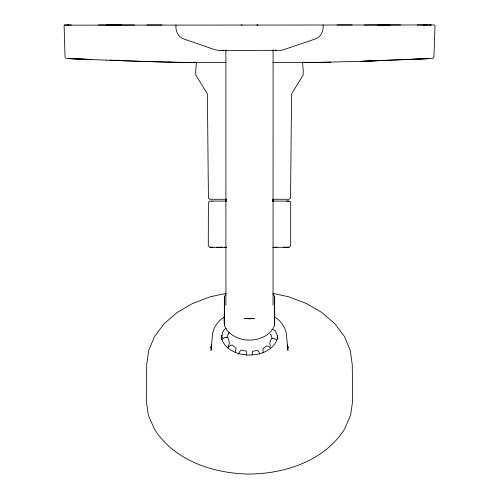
<?xml version="1.0" encoding="UTF-8"?>
<svg xmlns="http://www.w3.org/2000/svg" width="499" height="499" viewBox="0 0 499 499"><rect width="100%" height="100%" fill="white"/><g stroke="black" fill="none" stroke-linecap="round" stroke-linejoin="round"><path stroke-width="0.75" d="M224.357 323.508L224.369 315.705L224.369 321.924L224.344 319.965M224.357 302.126L224.706 297.161L224.357 306.249M274.656 324.861C270.664 336.781 255.999 341.534 244.454 339.738C238.266 338.784 232.384 335.964 228.031 331.43C221.681 325.529 225.261 316.397 224.357 308.918M225.879 49.806L225.922 305.188M225.96 201.097L226.153 199.357M273.047 305.188L273.09 49.806M274.631 325.46L274.631 315.705L274.631 321.924L274.656 319.965M274.643 319.51L274.637 296.718L273.184 294.042M224.344 320.963L224.357 310.341M274.631 323.533L274.618 316.653M323.065 24.95C323.882 31.044 320.826 37.425 314.644 39.203L281.754 50.312L219.385 50.474L215.206 49.781L184.43 39.203C178.249 37.425 175.193 31.044 176.016 24.95M274.643 323.04L274.631 325.167L274.643 323.614M224.357 319.828L224.369 318.237M224.363 297.398L224.4 310.409L224.363 296.718L225.816 294.042M277.469 339.264L277.694 335.303C277.163 346.774 265.268 353.361 255.033 354.689L249.488 355.057L243.786 354.683M252.17 354.758L252.475 351.271L257.659 350.429L259 351.995L259.836 354.109M196.413 62.618L195.714 70.852L195.826 75.137L207.023 93.207L207.391 94.454L208.432 198.321L209.917 199.269L226.64 199.269M235.441 352.731L236.002 348.102L232.091 344.965L229.808 345.664L227.656 347.971M228.573 333.482L228.685 333.145L226.771 337.68M227.999 346.649C230.195 343.661 229.184 340.418 227.756 337.48L225.005 337.268L221.799 339.445M238.51 354.271L239.738 351.508L241.136 350.011L246.281 351.115L246.387 355.375M211.751 345.246L210.634 347.865L211.738 345.065L211.021 350.354L212.318 336.744C212.387 328.417 217.707 321.007 224.6 316.734M228.274 333.825L229.078 332.515M195.097 61.963L193.737 62.618L196.032 62.631M226.34 328.392L224.238 329.496L222.735 332.328L221.806 337.368L222.953 337.461M430.93 24.962L64.097 25.15L65.032 56.792L65.569 58.027L66.785 58.564L106.661 60.167M430.618 25.118L431.005 24.956L427.649 24.956M257.297 24.962L256.904 25.106L257.864 24.956M272.042 329.714L273.284 329.583L275.292 330.787L277.057 335.029M286.732 201.191L287.193 201.085M285.983 247.292L289.638 247.124L290.68 245.464L290.686 202.893L290.225 201.646L288.241 201.085M226.627 201.085L210.004 201.085L208.389 202.22L208.295 245.464L209.343 247.117L212.998 247.292M226.209 293.325L210.173 296.818L192.545 303.523L177.101 312.536L164.046 323.839L154.603 336.395L148.646 350.566L146.712 364.738L146.338 401.015L148.353 415.237L154.571 429.396C174.675 460.845 213.709 473.645 249.488 474.05C285.266 473.645 324.294 460.845 344.404 429.396L350.622 415.237L352.637 401.015L352.263 364.738L350.329 350.566L344.372 336.395L334.929 323.839L321.874 312.536L306.43 303.523L288.802 296.818L272.766 293.325M222.498 50.468L223.777 50.218M272.922 62.625L305.232 62.618L303.879 61.963M304.059 62.612L302.918 62.631L305.232 62.618M408.282 59.5L428.965 58.62L359.954 61.377L305.064 62.631M388.39 60.254L360.284 61.389L432.839 58.408L433.943 56.792L435.041 25.549L434.454 24.956L430.874 24.962M110.703 60.273L119.691 60.26M304.153 62.618L305.313 62.606M304.034 62.612L330.781 62.256L329.44 62.263M226.047 62.625L193.737 62.618M284.037 247.292L283.532 247.292L285.727 247.292M430.094 24.962L431.005 24.956M288.977 201.085L287.299 201.085M71.326 24.956L67.97 24.962L68.357 25.125M98.434 24.956L118.787 24.962M219.766 247.292L221.955 247.292L219.317 247.292M64.521 24.962L68.045 24.962M106.593 24.956L121.163 24.956M423.121 24.956L427.475 24.962M109.088 24.962L121.269 24.962M146.762 24.956L161.944 24.962M337.031 24.962L352.213 24.956M364.42 24.975L400.541 24.956M417.17 24.962L426.464 24.956M272.329 199.269L289.046 199.269L290.537 198.321L291.584 94.454L291.946 93.213L303.149 75.137L303.255 70.846L302.556 62.618M272.822 199.357L273.015 201.097M272.348 201.085L287.237 201.085M226.652 247.292L210.073 247.292M272.841 247.292L288.909 247.292M377.812 24.956L389.869 24.969M241.111 24.962L242.071 25.106M67.97 24.962L68.931 24.962M118.6 24.962L134.549 24.981M216.554 247.292L218.918 247.292M224.363 247.292L226.272 247.292M274.612 247.292L277.045 247.292M194.816 62.618L140.107 61.383M193.674 62.606L168.194 62.256L196.051 62.631M169.535 62.263L109.973 60.26L115.519 60.466M106.618 60.167L118.107 60.554M115.437 60.466L140.83 61.389M243.892 354.689L243.942 354.689C233.7 353.361 221.812 346.774 221.282 335.303L221.506 339.264M275.305 50.218L276.583 50.468M211.782 201.085L212.237 201.197M274.375 316.734C281.261 321.007 286.582 328.417 286.657 336.744L287.954 350.354L287.237 345.065L288.335 347.865L287.224 345.246M276.858 340.437L274.275 338.515L271.512 338.584L269.734 342.645L270.377 346.35M270.782 348.527L269.148 346.655L266.89 345.844L263.06 348.402L263.054 352.681M272.392 338.833L270.714 334.211L270.807 334.548M224.344 324.861L224.369 325.46M274.631 296.911L274.643 297.878M224.357 323.614L224.369 325.167L224.357 323.04M274.643 306.249L274.637 305.182L274.643 305.962M224.357 319.466L224.369 323.533M274.643 308.918L274.656 320.963M274.643 307.253L274.643 310.341M274.643 319.466L274.643 323.508M224.357 297.878L224.357 319.51M224.357 311.002L224.357 315.393L224.357 311.002M274.643 300.604L274.6 310.409L274.637 297.398L274.643 300.604M274.656 314.32L274.643 315.393L274.643 311.002L274.656 314.32M254.359 318.387L249.5 318.742L244.641 318.387L249.5 318.742L254.359 318.387M91.161 59.487L68.475 58.558L91.149 59.487"/></g></svg>
